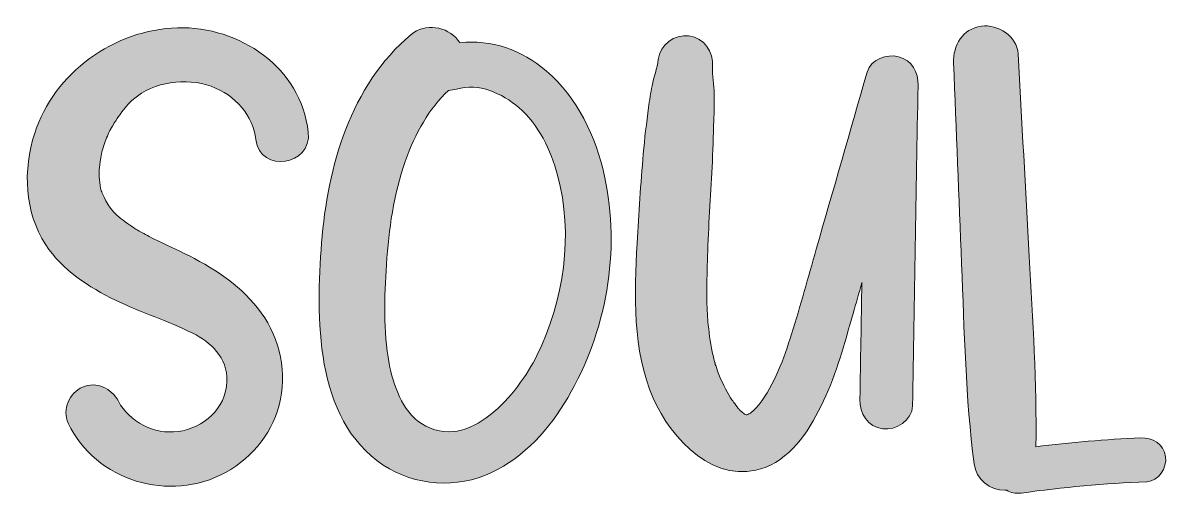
# Model space of a CAD drawing. Header units: inches. Extents: x 139 to 941, y -995 to -91.
# Drawn here: x 140 to 938, y -995 to -659 of the extents above; entities that cross this region are included whole.
import ezdxf

# ---------------------------------------------------------------- set-up
doc = ezdxf.new("R2010")
doc.units = ezdxf.units.IN
doc.header["$MEASUREMENT"] = 0
doc.layers.add('Layer 1', color=7, linetype='Continuous')

# ---------------------------------------------------------------- blocks, each defined once
blk = doc.blocks.new('block 2')
at = {"layer": 'Layer 1', "true_color": 0xffffff}
h = blk.add_hatch(color=7, dxfattribs=at)
h.dxf.hatch_style = 2
edge = h.paths.add_edge_path()
edge.add_spline(control_points=[(247.72, -662.9), (203.65, -664.08), (161.54, -694.43), (148.09, -736.52), (139.86, -762.26), (140.82, -791.08), (155.79, -814.23), (167.26, -831.96), (185.88, -843.88), (204.53, -852.91), (222.15, -861.44), (240.94, -867.32), (258.51, -876.03), (270.24, -881.85), (282.82, -892.99), (282.17, -909.49), (281.42, -928.87), (265.67, -942.14), (248.15, -944.54), (231.16, -946.87), (214.07, -937.51), (206.49, -923.49), (201.6, -914.44), (191.47, -909.24), (181.44, -913.58), (172.18, -917.58), (167.17, -929.27), (171.53, -938.62), (190.47, -979.23), (242.4, -994.51), (281.16, -973.09), (300.95, -962.14), (315, -944.26), (319.62, -921.96), (324.18, -899.91), (317.68, -875.76), (303.62, -858.35), (289.79, -841.22), (271.93, -829.8), (252.34, -820.28), (244.25, -816.34), (236.05, -812.64), (228.06, -808.51), (226.32, -807.61), (224.58, -806.69), (222.85, -805.76), (223.34, -805.98), (218.84, -803.44), (218.69, -803.35), (214.64, -800.8), (210.71, -798.04), (207.03, -794.97), (201.7, -790.51), (198.56, -786.11), (195.24, -778.31), (194.95, -777.62), (194.73, -777.09), (194.56, -776.68), (193.9, -774.17), (193.54, -771.51), (193.26, -768.94), (192.66, -763.32), (192.99, -761.08), (194.22, -753.68), (194.53, -751.81), (194.87, -749.93), (195.29, -748.07), (195.47, -747.72), (196.71, -743.63), (196.75, -743.52), (198.01, -740.07), (199.46, -736.67), (201.14, -733.39), (200.89, -734.01), (203.69, -729.17), (203.61, -729.3), (204.93, -727.27), (206.3, -725.24), (207.71, -723.27), (211.02, -718.66), (213.33, -715.93), (217.03, -712.7), (231.19, -700.35), (253.62, -697.43), (271.18, -703.7), (288.24, -709.79), (300.39, -724.21), (302.45, -740.9), (305.35, -764.47), (341.57, -759.32), (338.94, -735.77), (333.89, -690.45), (291.12, -661.74), (247.72, -662.9)], knot_values=[0, 0, 0, 0, 1, 1, 1, 2, 2, 2, 3, 3, 3, 4, 4, 4, 5, 5, 5, 6, 6, 6, 7, 7, 7, 8, 8, 8, 9, 9, 9, 10, 10, 10, 11, 11, 11, 12, 12, 12, 13, 13, 13, 14, 14, 14, 15, 15, 15, 16, 16, 16, 17, 17, 17, 18, 18, 18, 19, 19, 19, 20, 20, 20, 21, 21, 21, 22, 22, 22, 23, 23, 23, 24, 24, 24, 25, 25, 25, 26, 26, 26, 27, 27, 27, 28, 28, 28, 29, 29, 29, 30, 30, 30, 31, 31, 31, 31], degree=3, periodic=1)
h = blk.add_hatch(color=7, dxfattribs=at)
h.dxf.hatch_style = 2
edge = h.paths.add_edge_path()
edge.add_spline(control_points=[(504.98, -692.93), (487.89, -678.25), (466.37, -670.98), (444.68, -673.32), (444.27, -672.67), (443.82, -672.03), (443.34, -671.42), (435.72, -661.77), (420.31, -659.46), (410.66, -667.58), (368.3, -703.22), (352.31, -759.72), (348.26, -813), (344.38, -863.94), (342.74, -935.78), (391.27, -967.94), (413.53, -982.7), (442.52, -984.48), (466.72, -973.17), (489.74, -962.41), (507.21, -942.65), (519.89, -921.06), (546.81, -875.22), (557.12, -818.57), (545.54, -766.38), (539.35, -738.49), (526.97, -711.82), (504.98, -692.93)], knot_values=[0, 0, 0, 0, 1, 1, 1, 2, 2, 2, 3, 3, 3, 4, 4, 4, 5, 5, 5, 6, 6, 6, 7, 7, 7, 8, 8, 8, 9, 9, 9, 9], degree=3, periodic=1)
edge = h.paths.add_edge_path()
edge.add_spline(control_points=[(498.41, -891.52), (485.44, -917.67), (451.25, -960.23), (417.87, -939.02), (404.44, -930.48), (398.12, -911.68), (395.35, -897.03), (391.04, -874.31), (391.99, -850.95), (393.5, -827.98), (395.1, -803.48), (398.43, -778.96), (406.57, -756.07), (413.55, -736.46), (423.3, -719.04), (436.76, -706.53), (438.63, -706.46), (440.54, -706.16), (442.41, -705.61), (457.9, -701.1), (474.12, -708.64), (485.74, -718.47), (499.62, -730.22), (508.14, -748.38), (512.81, -765.6), (524.04, -807.02), (517.33, -853.4), (498.41, -891.52)], knot_values=[0, 0, 0, 0, 1, 1, 1, 2, 2, 2, 3, 3, 3, 4, 4, 4, 5, 5, 5, 6, 6, 6, 7, 7, 7, 8, 8, 8, 9, 9, 9, 9], degree=3, periodic=1)
h = blk.add_hatch(color=7, dxfattribs=at)
h.dxf.hatch_style = 2
edge = h.paths.add_edge_path()
edge.add_spline(control_points=[(919.5, -949), (895.07, -950.07), (870.72, -952.14), (846.47, -955.17), (847.21, -910.88), (844.22, -866.77), (841.82, -822.51), (839.25, -775.37), (836.69, -728.24), (834.13, -681.1), (833.46, -668.82), (819.88, -660.14), (808.45, -661.75), (795.27, -663.6), (788.62, -675.11), (789.11, -687.43), (790.96, -734.13), (792.81, -780.83), (794.66, -827.54), (796.51, -874.21), (797.47, -920.84), (803.39, -967.2), (804.73, -977.76), (814.39, -985.82), (824.88, -985.59), (825.29, -985.58), (825.72, -985.54), (826.14, -985.51), (828.79, -987.21), (832.16, -988.06), (836.18, -987.5), (865.25, -983.44), (894.47, -980.8), (923.8, -979.58), (932.14, -979.23), (938.02, -969.83), (936.94, -962.14), (935.68, -953.22), (927.87, -948.64), (919.5, -949)], knot_values=[0, 0, 0, 0, 1, 1, 1, 2, 2, 2, 3, 3, 3, 4, 4, 4, 5, 5, 5, 6, 6, 6, 7, 7, 7, 8, 8, 8, 9, 9, 9, 10, 10, 10, 11, 11, 11, 12, 12, 12, 13, 13, 13, 13], degree=3, periodic=1)
h = blk.add_hatch(color=7, dxfattribs=at)
h.dxf.hatch_style = 2
edge = h.paths.add_edge_path()
edge.add_spline(control_points=[(750.61, -683.04), (742.48, -681.03), (731.34, -684.78), (728.76, -693.76), (716.93, -734.93), (705.11, -776.1), (693.28, -817.27), (687.61, -837.03), (682.27, -856.93), (676.04, -876.53), (670.64, -893.52), (664.39, -911.64), (653.26, -925.84), (651.47, -928.12), (649.75, -930.16), (647.3, -931.72), (646.98, -931.92), (645.5, -932.65), (644.89, -933), (644.77, -933), (644.65, -932.99), (644.5, -932.98), (644.44, -932.96), (644.38, -932.94), (644.31, -932.93), (643.98, -932.8), (643.67, -932.64), (643.34, -932.5), (643.3, -932.46), (643.26, -932.44), (643.21, -932.4), (642.28, -931.63), (641.31, -930.91), (640.39, -930.13), (640.06, -929.73), (639.05, -928.65), (638.92, -928.46), (636.45, -925.1), (634.48, -922.69), (633.49, -921.04), (630.17, -915.51), (627.22, -909.75), (624.91, -903.72), (624.32, -902.14), (621.58, -892.65), (623.11, -898.8), (622.29, -895.52), (621.42, -892.26), (620.72, -888.95), (619.25, -881.94), (618.32, -874.82), (617.73, -867.68), (617.41, -863.87), (617.19, -860.04), (617.05, -856.22), (616.99, -854.64), (616.96, -853.06), (616.91, -851.48), (616.88, -850.81), (616.86, -850.31), (616.84, -849.92), (616.85, -849.52), (616.85, -849.02), (616.86, -848.38), (616.92, -839.68), (617.16, -830.97), (617.46, -822.28), (618.16, -801.56), (619.33, -780.85), (620.58, -760.16), (621.24, -749.28), (621.43, -738.38), (621.86, -727.49), (622.1, -721.32), (622.06, -715.17), (622.06, -709.01), (622.06, -702.55), (620.58, -696.31), (621.01, -689.95), (621.7, -679.65), (615.19, -669.89), (604.5, -668.51), (594.36, -667.2), (584.21, -674.71), (583.06, -685.01), (582.34, -691.44), (579.97, -696.97), (578.74, -703.37), (577.77, -708.38), (576.99, -713.45), (576.31, -718.5), (574.86, -729.29), (573.55, -740.15), (572.63, -750.99), (570.86, -771.67), (569.46, -792.4), (568.33, -813.12), (566.38, -848.67), (564.95, -887.87), (579.53, -921.25), (592.04, -949.9), (623.3, -982.97), (657.6, -969.58), (677.7, -961.74), (689.6, -941.77), (698.32, -923.23), (707.46, -903.8), (713.06, -882.9), (718.94, -862.31), (721, -855.1), (723.06, -847.88), (725.12, -840.67), (724.65, -867.76), (724.18, -894.85), (723.72, -921.94), (723.55, -931.93), (728.99, -941.31), (739.69, -942.7), (748.74, -943.87), (760.27, -936.78), (760.45, -926.72), (761.72, -852.21), (762.93, -777.7), (764.27, -703.19), (764.43, -693.96), (760.2, -685.41), (750.61, -683.04)], knot_values=[0, 0, 0, 0, 1, 1, 1, 2, 2, 2, 3, 3, 3, 4, 4, 4, 5, 5, 5, 6, 6, 6, 7, 7, 7, 8, 8, 8, 9, 9, 9, 10, 10, 10, 11, 11, 11, 12, 12, 12, 13, 13, 13, 14, 14, 14, 15, 15, 15, 16, 16, 16, 17, 17, 17, 18, 18, 18, 19, 19, 19, 20, 20, 20, 21, 21, 21, 22, 22, 22, 23, 23, 23, 24, 24, 24, 25, 25, 25, 26, 26, 26, 27, 27, 27, 28, 28, 28, 29, 29, 29, 30, 30, 30, 31, 31, 31, 32, 32, 32, 33, 33, 33, 34, 34, 34, 35, 35, 35, 36, 36, 36, 37, 37, 37, 38, 38, 38, 39, 39, 39, 40, 40, 40, 41, 41, 41, 42, 42, 42, 42], degree=3, periodic=1)
at = {"layer": 'Layer 1', "lineweight": 0}
for points, knots in [([(247.72, -662.9), (203.65, -664.08), (161.54, -694.43), (148.09, -736.52), (139.86, -762.26), (140.82, -791.08), (155.79, -814.23), (167.26, -831.96), (185.88, -843.88), (204.53, -852.91), (222.15, -861.44), (240.94, -867.32), (258.51, -876.03), (270.24, -881.85), (282.82, -892.99), (282.17, -909.49), (281.42, -928.87), (265.67, -942.14), (248.15, -944.54), (231.16, -946.87), (214.07, -937.51), (206.49, -923.49), (201.6, -914.44), (191.47, -909.24), (181.44, -913.58), (172.18, -917.58), (167.17, -929.27), (171.53, -938.62), (190.47, -979.23), (242.4, -994.51), (281.16, -973.09), (300.95, -962.14), (315, -944.26), (319.62, -921.96), (324.18, -899.91), (317.68, -875.76), (303.62, -858.35), (289.79, -841.22), (271.93, -829.8), (252.34, -820.28), (244.25, -816.34), (236.05, -812.64), (228.06, -808.51), (226.32, -807.61), (224.58, -806.69), (222.85, -805.76), (223.34, -805.98), (218.84, -803.44), (218.69, -803.35), (214.64, -800.8), (210.71, -798.04), (207.03, -794.97), (201.7, -790.51), (198.56, -786.11), (195.24, -778.31), (194.95, -777.62), (194.73, -777.09), (194.56, -776.68), (193.9, -774.17), (193.54, -771.51), (193.26, -768.94), (192.66, -763.32), (192.99, -761.08), (194.22, -753.68), (194.53, -751.81), (194.87, -749.93), (195.29, -748.07), (195.47, -747.72), (196.71, -743.63), (196.75, -743.52), (198.01, -740.07), (199.46, -736.67), (201.14, -733.39), (200.89, -734.01), (203.69, -729.17), (203.61, -729.3), (204.93, -727.27), (206.3, -725.24), (207.71, -723.27), (211.02, -718.66), (213.33, -715.93), (217.03, -712.7), (231.19, -700.35), (253.62, -697.43), (271.18, -703.7), (288.24, -709.79), (300.39, -724.21), (302.45, -740.9), (305.35, -764.47), (341.57, -759.32), (338.94, -735.77), (333.89, -690.45), (291.12, -661.74), (247.72, -662.9)], [0, 0, 0, 0, 1, 1, 1, 2, 2, 2, 3, 3, 3, 4, 4, 4, 5, 5, 5, 6, 6, 6, 7, 7, 7, 8, 8, 8, 9, 9, 9, 10, 10, 10, 11, 11, 11, 12, 12, 12, 13, 13, 13, 14, 14, 14, 15, 15, 15, 16, 16, 16, 17, 17, 17, 18, 18, 18, 19, 19, 19, 20, 20, 20, 21, 21, 21, 22, 22, 22, 23, 23, 23, 24, 24, 24, 25, 25, 25, 26, 26, 26, 27, 27, 27, 28, 28, 28, 29, 29, 29, 30, 30, 30, 31, 31, 31, 31]), ([(504.98, -692.93), (487.89, -678.25), (466.37, -670.98), (444.68, -673.32), (444.27, -672.67), (443.82, -672.03), (443.34, -671.42), (435.72, -661.77), (420.31, -659.46), (410.66, -667.58), (368.3, -703.22), (352.31, -759.72), (348.26, -813), (344.38, -863.94), (342.74, -935.78), (391.27, -967.94), (413.53, -982.7), (442.52, -984.48), (466.72, -973.17), (489.74, -962.41), (507.21, -942.65), (519.89, -921.06), (546.81, -875.22), (557.12, -818.57), (545.54, -766.38), (539.35, -738.49), (526.97, -711.82), (504.98, -692.93)], [0, 0, 0, 0, 1, 1, 1, 2, 2, 2, 3, 3, 3, 4, 4, 4, 5, 5, 5, 6, 6, 6, 7, 7, 7, 8, 8, 8, 9, 9, 9, 9]), ([(919.5, -949), (895.07, -950.07), (870.72, -952.14), (846.47, -955.17), (847.21, -910.88), (844.22, -866.77), (841.82, -822.51), (839.25, -775.37), (836.69, -728.24), (834.13, -681.1), (833.46, -668.82), (819.88, -660.14), (808.45, -661.75), (795.27, -663.6), (788.62, -675.11), (789.11, -687.43), (790.96, -734.13), (792.81, -780.83), (794.66, -827.54), (796.51, -874.21), (797.47, -920.84), (803.39, -967.2), (804.73, -977.76), (814.39, -985.82), (824.88, -985.59), (825.29, -985.58), (825.72, -985.54), (826.14, -985.51), (828.79, -987.21), (832.16, -988.06), (836.18, -987.5), (865.25, -983.44), (894.47, -980.8), (923.8, -979.58), (932.14, -979.23), (938.02, -969.83), (936.94, -962.14), (935.68, -953.22), (927.87, -948.64), (919.5, -949)], [0, 0, 0, 0, 1, 1, 1, 2, 2, 2, 3, 3, 3, 4, 4, 4, 5, 5, 5, 6, 6, 6, 7, 7, 7, 8, 8, 8, 9, 9, 9, 10, 10, 10, 11, 11, 11, 12, 12, 12, 13, 13, 13, 13]), ([(750.61, -683.04), (742.48, -681.03), (731.34, -684.78), (728.76, -693.76), (716.93, -734.93), (705.11, -776.1), (693.28, -817.27), (687.61, -837.03), (682.27, -856.93), (676.04, -876.53), (670.64, -893.52), (664.39, -911.64), (653.26, -925.84), (651.47, -928.12), (649.75, -930.16), (647.3, -931.72), (646.98, -931.92), (645.5, -932.65), (644.89, -933), (644.77, -933), (644.65, -932.99), (644.5, -932.98), (644.44, -932.96), (644.38, -932.94), (644.31, -932.93), (643.98, -932.8), (643.67, -932.64), (643.34, -932.5), (643.3, -932.46), (643.26, -932.44), (643.21, -932.4), (642.28, -931.63), (641.31, -930.91), (640.39, -930.13), (640.06, -929.73), (639.05, -928.65), (638.92, -928.46), (636.45, -925.1), (634.48, -922.69), (633.49, -921.04), (630.17, -915.51), (627.22, -909.75), (624.91, -903.72), (624.32, -902.14), (621.58, -892.65), (623.11, -898.8), (622.29, -895.52), (621.42, -892.26), (620.72, -888.95), (619.25, -881.94), (618.32, -874.82), (617.73, -867.68), (617.41, -863.87), (617.19, -860.04), (617.05, -856.22), (616.99, -854.64), (616.96, -853.06), (616.91, -851.48), (616.88, -850.81), (616.86, -850.31), (616.84, -849.92), (616.85, -849.52), (616.85, -849.02), (616.86, -848.38), (616.92, -839.68), (617.16, -830.97), (617.46, -822.28), (618.16, -801.56), (619.33, -780.85), (620.58, -760.16), (621.24, -749.28), (621.43, -738.38), (621.86, -727.49), (622.1, -721.32), (622.06, -715.17), (622.06, -709.01), (622.06, -702.55), (620.58, -696.31), (621.01, -689.95), (621.7, -679.65), (615.19, -669.89), (604.5, -668.51), (594.36, -667.2), (584.21, -674.71), (583.06, -685.01), (582.34, -691.44), (579.97, -696.97), (578.74, -703.37), (577.77, -708.38), (576.99, -713.45), (576.31, -718.5), (574.86, -729.29), (573.55, -740.15), (572.63, -750.99), (570.86, -771.67), (569.46, -792.4), (568.33, -813.12), (566.38, -848.67), (564.95, -887.87), (579.53, -921.25), (592.04, -949.9), (623.3, -982.97), (657.6, -969.58), (677.7, -961.74), (689.6, -941.77), (698.32, -923.23), (707.46, -903.8), (713.06, -882.9), (718.94, -862.31), (721, -855.1), (723.06, -847.88), (725.12, -840.67), (724.65, -867.76), (724.18, -894.85), (723.72, -921.94), (723.55, -931.93), (728.99, -941.31), (739.69, -942.7), (748.74, -943.87), (760.27, -936.78), (760.45, -926.72), (761.72, -852.21), (762.93, -777.7), (764.27, -703.19), (764.43, -693.96), (760.2, -685.41), (750.61, -683.04)], [0, 0, 0, 0, 1, 1, 1, 2, 2, 2, 3, 3, 3, 4, 4, 4, 5, 5, 5, 6, 6, 6, 7, 7, 7, 8, 8, 8, 9, 9, 9, 10, 10, 10, 11, 11, 11, 12, 12, 12, 13, 13, 13, 14, 14, 14, 15, 15, 15, 16, 16, 16, 17, 17, 17, 18, 18, 18, 19, 19, 19, 20, 20, 20, 21, 21, 21, 22, 22, 22, 23, 23, 23, 24, 24, 24, 25, 25, 25, 26, 26, 26, 27, 27, 27, 28, 28, 28, 29, 29, 29, 30, 30, 30, 31, 31, 31, 32, 32, 32, 33, 33, 33, 34, 34, 34, 35, 35, 35, 36, 36, 36, 37, 37, 37, 38, 38, 38, 39, 39, 39, 40, 40, 40, 41, 41, 41, 42, 42, 42, 42]), ([(498.41, -891.52), (485.44, -917.67), (451.25, -960.23), (417.87, -939.02), (404.44, -930.48), (398.12, -911.68), (395.35, -897.03), (391.04, -874.31), (391.99, -850.95), (393.5, -827.98), (395.1, -803.48), (398.43, -778.96), (406.57, -756.07), (413.55, -736.46), (423.3, -719.04), (436.76, -706.53), (438.63, -706.46), (440.54, -706.16), (442.41, -705.61), (457.9, -701.1), (474.12, -708.64), (485.74, -718.47), (499.62, -730.22), (508.14, -748.38), (512.81, -765.6), (524.04, -807.02), (517.33, -853.4), (498.41, -891.52)], [0, 0, 0, 0, 1, 1, 1, 2, 2, 2, 3, 3, 3, 4, 4, 4, 5, 5, 5, 6, 6, 6, 7, 7, 7, 8, 8, 8, 9, 9, 9, 9])]:
    blk.add_open_spline(points, degree=3, knots=knots, dxfattribs=at)

msp = doc.modelspace()

# ---------------------------------------------------------------- block references
at = {"layer": 'Layer 1'}
msp.add_blockref('block 2', (0, 0), dxfattribs=at)

doc.saveas('drawing.dxf')
